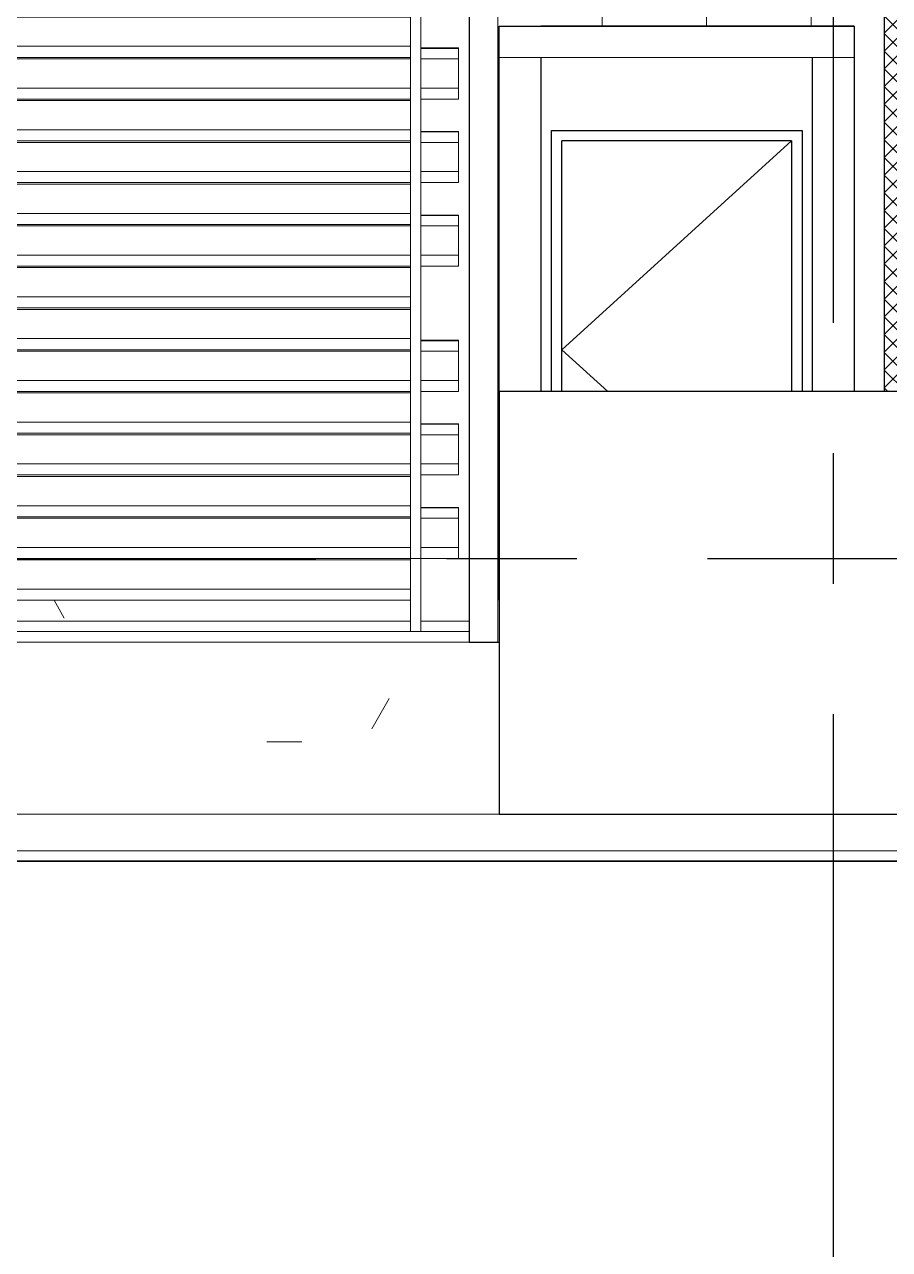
# Model space of a CAD drawing. Extents: x 692141 to 693595, y 1492301 to 1494225.
# Drawn here: x 692512.74 to 692516.88, y 1492529 to 1492534.87 of the extents above; entities that cross this region are included whole.
import ezdxf

# ---------------------------------------------------------------- set-up
doc = ezdxf.new("R2010")
doc.units = 0
doc.header["$MEASUREMENT"] = 0
for name, pattern in [('CENTER2', [1.125, 0.75, -0.125, 0.125, -0.125]), ('Centre', [7937.5, 1587.5, -1190.625, 3968.75, -1190.625]), ('Dash 0_6 mm', [3000, 1500, -1500]), ('Grid Line', [5556.25, 3175, -793.75, 793.75, -793.75])]:
    doc.linetypes.add(name, pattern=pattern)
for name, color, linetype, lineweight in [('A-CLNG', 13, 'Continuous', 5), ('A-DETL-GENF', 92, 'Continuous', 5), ('A-DOOR-FRAM', 31, 'Continuous', 5), ('A-FLOR', 192, 'Continuous', 5), ('A-FLOR-LEVL', 8, 'Grid Line', 5), ('A-GLAZ-CWMG', 51, 'Continuous', 5), ('A-WALL-PATT', 111, 'Continuous', 5), ('C-TOPO', 7, 'Continuous', 5), ('S-BEAM', 12, 'Continuous', 5)]:
    doc.layers.add(name, color=color, linetype=linetype, lineweight=lineweight)
for name, color, linetype in [('A-DOOR', 2, 'Continuous'), ('A-WALL', 2, 'Continuous'), ('Grid', 8, 'CENTER2')]:
    doc.layers.add(name, color=color, linetype=linetype)

# ---------------------------------------------------------------- blocks, each defined once
blk = doc.blocks.new('Door_Swing_Single Flush Panel - 1100 x 2000mm_EMER-705663-500_ELEVATION 2')
at = {"layer": 'A-DOOR', "color": 47, "linetype": 'Dash 0_6 mm'}
for p in [(-263049.6363114661, 3400.000000001379), (-263929.6363114645, 2199.999999999993)]:
    blk.add_line(p, (-264149.6363114661, 2400.000000001379), dxfattribs=at)
at = {"layer": 'A-DOOR', "color": 7}
for p, q in [((-264149.6363114661, 2200.000000000006), (-264149.6363114661, 3400.000000001387)), ((-263049.6363114661, 3400.000000001387), (-264149.6363114661, 3400.000000001387)), ((-263049.6363114661, 3400.000000001387), (-263049.6363114661, 2200.000000000006))]:
    blk.add_line(p, q, dxfattribs=at)
at = {"layer": 'A-DOOR-FRAM', "color": 7}
for p, q in [((-262999.6363114661, 3450.000000001388), (-264199.6363114661, 3450.000000001388)), ((-264199.6363114661, 2200.000000000005), (-264199.6363114661, 3450.000000001388)), ((-262999.6363114661, 3450.000000001388), (-262999.6363114661, 2200.000000000005)), ((-264149.6363114661, 3400.000000001379), (-264149.6363114661, 2200.000000000011)), ((-264149.6363114661, 3400.000000001379), (-263049.6363114661, 3400.000000001379)), ((-263049.6363114661, 2200.000000000011), (-263049.6363114661, 3400.000000001379))]:
    blk.add_line(p, q, dxfattribs=at)
blk = doc.blocks.new('HAVI-DC_R19_AR_101_GROUND FLOOR_rvt-1-500_ELEVATION 2')
at = {"layer": 'A-CLNG', "color": 7}
for p, q in [((-218474.298585091, 1100), (-212524.298585091, 1100)), ((-212474.298585091, 1100), (-212243.2985847862, 1100)), ((-212243.2985847862, 1050), (-229043.0663641295, 1050))]:
    blk.add_line(p, q, dxfattribs=at)
at = {"layer": 'A-FLOR', "color": 7}
for p, q in [((-212099.6485847862, 3950.00000000138), (-210399.6485847862, 3950.00000000138)), ((-212099.6485847862, 3950.00000000138), (-212099.6485847862, 3800.00000000138)), ((-210399.6485847862, 3800.00000000138), (-210399.6485847862, 3950.00000000138)), ((-210399.6485847862, 3800.00000000138), (-212099.6485847862, 3800.00000000138)), ((-261491.6517130586, 175), (-168399.6363109655, 175))]:
    blk.add_line(p, q, dxfattribs=at)
at = {"layer": 'A-WALL', "color": 7}
for p, q in [((-212099.6485847862, 2200), (-212099.6485847862, 3950.00000000138)), ((-212099.6485847862, 3950.00000000138), (-211899.6485847862, 3950.00000000138)), ((-210599.6485847862, 3950.00000000138), (-211899.6485847862, 3950.00000000138)), ((-210399.6485847862, 3950.00000000138), (-210599.6485847862, 3950.00000000138)), ((-210399.6485847862, 3950.00000000138), (-210399.6485847862, 2199.999999999997)), ((-211899.6485847862, 3800.000000001392), (-211899.6485847862, 2200)), ((-211899.6485847862, 3800.000000001392), (-211899.6485847862, 2200.000000000007)), ((-210599.6485847862, 2199.999999999997), (-210599.6485847862, 3800.000000001391)), ((-211849.6485847862, 2200.000000000005), (-211849.6485847862, 3450.000000001388)), ((-211849.6485847862, 3450.000000001388), (-210649.6485847862, 3450.000000001388)), ((-210649.6485847862, 3450.000000001388), (-210649.6485847862, 2200.000000000005)), ((-208799.6485847862, 2200), (-212099.6485847862, 2200)), ((-212099.6485847862, 2200), (-212099.6485847862, 175)), ((-212099.6485847862, 175), (-208799.6485847862, 175))]:
    blk.add_line(p, q, dxfattribs=at)
at = {"lineweight": 5}
blk.add_blockref('Door_Swing_Single Flush Panel - 1100 x 2000mm_EMER-705663-500_ELEVATION 2', (52349.98772667988, 0), dxfattribs=at)
blk = doc.blocks.new('FACADE ELE 02 - FACADE ELE 02-155327-500_ELEVATION 2')
at = {"layer": 'A-WALL-PATT'}
h = blk.add_hatch(dxfattribs=at)
h.set_pattern_fill('FP_13', color=49, style=0, pattern_type=2)
h.set_pattern_definition([(45, (-196786.488, 1791.247), (-42.42640687119285, 42.42640687119285), []), (135, (-196786.488, 1791.247), (-42.42640687119285, -42.42640687119285), [])])
h.paths.add_polyline_path([(-184821.9065495361, 999.9999999969659), (-173899.6363114675, 999.9999999969659), (-173899.6363114675, 2200.000000000002), (-172443.2863114675, 2200.000000000002), (-172443.2863114675, 4093.649999996995), (-167655.9863114675, 4093.649999996995), (-167655.9863114675, 1199.999999996972), (-167799.6363114675, 1199.999999996972), (-167799.6363114675, 999.9999999969659), (-166680.7863114675, 999.9999999969659), (-166680.7863114675, 13396.13945938262), (-168930.9863114675, 14001.32252781584), (-168930.9863114675, 6681.350000000001), (-170068.2863114675, 6681.350000000001), (-170068.2863114675, 14307.19520745727), (-172644.2826099358, 15000.00000000002), (-182199.6363114675, 15000.00000000002), (-182199.6363114675, 17569.87746558426), (-188730.9863114675, 19326.46018445873), (-188730.9863114675, 14931.35000000001), (-200418.2863114675, 14931.35000000001), (-200418.2863114675, 22469.71681751339), (-214633.3628003698, 26292.80970150897), (-267099.6363114672, 24460.6470581369), (-267099.6363114672, 999.9999999969832), (-264593.2863114661, 999.9999999969832), (-264593.2863114661, 4099.049999996976), (-262605.9863114661, 4099.049999996976), (-262605.9863114661, 4399.999999996972), (-226341.5282033639, 4399.999999996972), (-225449.6363114675, 5000.000000000025), (-224624.6363114675, 5000.000000000059), (-219124.6363114675, 8700.000000000033), (-218299.6363114675, 8700.000000000067), (-212799.6363114675, 12400.00000000007), (-211974.6363114675, 12400.00000000007), (-208211.8187439001, 14931.35000000001), (-218268.2863114676, 14931.35000000001), (-218268.2863114676, 22500.00000000003), (-204630.9863114675, 22500.00000000003), (-204630.9863114675, 16100.0000000001), (-204624.2363114675, 16100.0000000001), (-204624.2363114675, 16049.20000000008), (-204630.9863114675, 16049.20000000008), (-204630.9863114675, 15000.00000000002), (-204599.6363114675, 15000.00000000002), (-204599.6363114675, 14700), (-206277.5258235889, 14700), (-211777.525823589, 11000.00000000001), (-212602.5258235889, 11000.00000000006), (-218102.525823589, 7300.000000000004), (-218927.5258235889, 7299.999999999969), (-223238.3366344043, 4399.999999996972), (-212243.2985847862, 4399.999999996972), (-212243.2985847862, 4093.649999996995), (-210255.9985847862, 4093.649999996995), (-210255.9985847862, 2200.000000000002), (-208799.6485847862, 2200.000000000002), (-208799.6485847862, 999.9999999969659), (-200811.8497942759, 999.9999999969659)], flags=0)
h.paths.add_polyline_path([(-120589.2902560264, 999.9999999969659), (-161993.4863114675, 12135.50725039363), (-161993.4863114675, 999.9999999969832), (-152842.0200600566, 999.9999999969832)], flags=0)
h.paths.add_polyline_path([(-223799.6363114676, 4399.999999996972), (-223799.6363114676, 4405.000000000004), (-223797.3932085893, 4454.999999999992), (-223694.0440966434, 4454.999999999992), (-223499.6363114675, 4590.000000000014), (-223524.6363114676, 4590.000000000014), (-223524.6363114676, 4640.000000000002), (-223419.0440966434, 4640.000000000002), (-223331.4646696764, 4698.917069050486), (-223331.4646696764, 5295.847375867931), (-223855.3079532585, 4943.443712367244), (-223855.3079532585, 4399.999999996972)], flags=0)
h.paths.add_polyline_path([(-224018.9646696764, 4399.999999996972), (-224018.9646696764, 4833.347375867907), (-224542.8079532585, 4480.943712367219), (-224542.8079532585, 4399.999999996972), (-224519.0440966434, 4399.999999996972)], flags=0)
h.paths.add_polyline_path([(-225353.4422816167, 4399.999999996972), (-224720.8303413182, 4399.999999996972), (-224720.8303413182, 4429.999999999998), (-225353.4422816167, 4429.999999999998)], flags=0)
h.paths.add_polyline_path([(-224562.8079532585, 4399.999999996972), (-224562.8079532585, 4467.489166912669), (-224624.6363114675, 4429.999999999998), (-224700.8303413182, 4425.895544117542), (-224700.8303413182, 4399.999999996972), (-224624.6363114675, 4399.999999996972)], flags=0)
h.paths.add_polyline_path([(-223998.9646696764, 4399.999999996972), (-223875.3079532585, 4399.999999996972), (-223875.3079532585, 4929.989166912694), (-223998.9646696764, 4846.801921322457), (-223998.9646696764, 4425.895544117542)], flags=0)
h.paths.add_polyline_path([(-225434.1392172303, 4399.999999996972), (-225373.4422816167, 4399.999999996972), (-225373.4422816167, 4429.999999999998), (-225449.6363114675, 4425.895544117594), (-225488.129687863, 4399.999999996972), (-225449.6363114675, 4399.999999996972)], flags=0)
h.paths.add_polyline_path([(-225527.873251766, 4399.999999996972), (-225527.873251766, 4886.142558585057), (-226024.524371169, 4552.031805532123), (-226024.524371169, 4399.999999996972)], flags=0)
h.paths.add_polyline_path([(-226044.524371169, 4399.999999996972), (-226044.524371169, 4538.577260077573), (-226160.998251766, 4460.222104039613), (-226160.998251766, 4399.999999996972)], flags=0)
h.paths.add_polyline_path([(-226180.998251766, 4399.999999996972), (-226180.998251766, 4446.767558585063), (-226250.5175956131, 4399.999999996972)], flags=0)
h.paths.add_polyline_path([(-225507.873251766, 4410.82242198104), (-225449.6363114675, 4450.000000000028), (-225373.4422816167, 4450.000000000011), (-225373.4422816167, 4949.200000000001), (-225434.1392172303, 4949.200000000001), (-225507.873251766, 4899.597104039607), (-225507.873251766, 4429.999999999998)], flags=0)
h.paths.add_polyline_path([(-224624.6363114675, 4449.999999999958), (-224562.8079532585, 4491.593622795138), (-224562.8079532585, 4980.368304853791), (-224609.1392172303, 4949.200000000035), (-224700.8303413182, 4949.200000000001), (-224700.8303413182, 4450.000000000011)], flags=0)
h.paths.add_polyline_path([(-224796.7646613855, 4450.000000000011), (-224720.8303413182, 4450.000000000011), (-224720.8303413182, 4949.200000000001), (-225353.4422816167, 4949.200000000001), (-225353.4422816167, 4450.000000000011)], flags=0)
h.paths.add_polyline_path([(-224542.8079532585, 4505.048168249687), (-224018.9646696764, 4857.451831750358), (-224018.9646696764, 5346.226513808994), (-224542.8079532585, 4993.822850308342), (-224542.8079532585, 4814.009355982476)], flags=0)
h.paths.add_polyline_path([(-223311.4646696764, 4712.371614505037), (-223218.3684209677, 4775.000000000006), (-223249.6363114675, 4775.000000000006), (-223249.6363114675, 4825.000000000012), (-223187.8079532586, 4825.000000000012), (-223187.8079532586, 5392.489166912684), (-223311.4646696764, 5309.301921322482), (-223311.4646696764, 4814.009355982476)], flags=0)
h.paths.add_polyline_path([(-223167.8079532585, 4825.000000000012), (-223144.0440966434, 4825.000000000012), (-222943.3684209677, 4959.999999999998), (-222974.6363114675, 4959.999999999998), (-222974.6363114675, 5010.000000000005), (-222869.0440966434, 5010.000000000005), (-222668.3684209677, 5144.999999999991), (-222699.6363114675, 5144.999999999991), (-222699.6363114675, 5194.999999999997), (-222643.9646696764, 5194.999999999997), (-222643.9646696764, 5758.347375867922), (-223167.8079532585, 5405.943712367234), (-223167.8079532585, 4949.200000000035)], flags=0)
h.paths.add_polyline_path([(-223998.9646696764, 4870.906377204908), (-223875.3079532585, 4954.093622795111), (-223875.3079532585, 5442.868304853747), (-223998.9646696764, 5359.681059263545), (-223998.9646696764, 4949.200000000035)], flags=0)
h.paths.add_polyline_path([(-223855.3079532585, 4967.548168249661), (-223331.4646696764, 5319.951831750348), (-223331.4646696764, 5808.72651380902), (-223855.3079532585, 5456.322850308297)], flags=0)
h.paths.add_polyline_path([(-222623.9646696764, 5194.999999999997), (-222594.0440966434, 5194.999999999997), (-222500.3079532585, 5258.058860095263), (-222500.3079532585, 5854.989166912691), (-222623.9646696764, 5771.801921322472)], flags=0)
h.paths.add_polyline_path([(-222480.3079532585, 5271.513405549814), (-222393.3684209677, 5330.000000000018), (-222424.6363114675, 5330.000000000018), (-222424.6363114675, 5380.000000000007), (-222319.0440966434, 5380.000000000007), (-222118.3684209677, 5515.000000000011), (-222149.6363114675, 5515.000000000011), (-222149.6363114675, 5565), (-222044.0440966434, 5565), (-221956.4646696764, 5623.917069050502), (-221956.4646696764, 6220.847375867929), (-222480.3079532585, 5868.443712367224)], flags=0)
h.paths.add_polyline_path([(-223311.4646696764, 5333.406377204898), (-223187.8079532586, 5416.593622795101), (-223187.8079532586, 5905.368304853771), (-223311.4646696764, 5822.181059263569)], flags=0)
h.paths.add_polyline_path([(-223167.8079532585, 5430.048168249651), (-222643.9646696764, 5782.451831750338), (-222643.9646696764, 6271.22651380901), (-223167.8079532585, 5918.822850308322)], flags=0)
h.paths.add_polyline_path([(-221936.4646696764, 5637.371614505051), (-221843.3684209677, 5700.000000000004), (-221874.6363114676, 5700.000000000004), (-221874.6363114676, 5750.00000000001), (-221812.8079532585, 5750.00000000001), (-221812.8079532585, 6317.489166912682), (-221936.4646696764, 6234.30192132248)], flags=0)
h.paths.add_polyline_path([(-221792.8079532585, 5750.00000000001), (-221769.0440966434, 5750.00000000001), (-221574.6363114675, 5885.000000000014), (-221599.6363114676, 5885.000000000014), (-221599.6363114676, 5935.000000000002), (-221494.0440966434, 5935.000000000002), (-221293.3684209677, 6070.000000000006), (-221324.6363114675, 6070.000000000006), (-221324.6363114675, 6120.000000000012), (-221268.9646696764, 6120.000000000012), (-221272.2829588354, 6681.115072251851), (-221792.8079532585, 6330.943712367231)], flags=0)
h.paths.add_polyline_path([(-222623.9646696764, 5795.906377204888), (-222500.3079532585, 5879.093622795108), (-222500.3079532585, 6367.868304853762), (-222623.9646696764, 6284.68105926356)], flags=0)
h.paths.add_polyline_path([(-222480.3079532585, 5892.548168249641), (-221956.4646696764, 6244.951831750346), (-221956.4646696764, 6733.726513809), (-222480.3079532585, 6381.322850308329), (-222480.3079532585, 6372.184795489673)], flags=0)
h.paths.add_polyline_path([(-221248.9646696764, 6120.000000000012), (-221219.0440966434, 6120.000000000012), (-221125.3079532585, 6183.058860095261), (-221125.3079532585, 6779.989166912637), (-221248.9646696764, 6696.801921322401), (-221248.9646696764, 6372.184795489673)], flags=0)
h.paths.add_polyline_path([(-221105.3079532585, 6196.513405549811), (-221018.3684209677, 6254.999999999999), (-221049.6363114675, 6254.999999999999), (-221049.6363114675, 6305.000000000005), (-220944.0440966434, 6305.000000000005), (-220743.3684209677, 6439.999999999991), (-220774.6363114676, 6439.999999999991), (-220774.6363114676, 6489.999999999997), (-220669.0440966434, 6489.999999999997), (-220581.4646696765, 6548.917069050499), (-220581.4646696765, 7145.847375867892), (-221105.3079532585, 6793.443712367187), (-221105.3079532585, 6372.184795489673)], flags=0)
h.paths.add_polyline_path([(-221936.4646696764, 6258.406377204896), (-221812.8079532585, 6341.593622795115), (-221812.8079532585, 6830.36830485377), (-221936.4646696764, 6747.18105926355), (-221936.4646696764, 6372.184795489673)], flags=0)
h.paths.add_polyline_path([(-221792.8079532585, 6355.048168249666), (-221268.9646696764, 6707.451831750336), (-221268.9646696764, 7196.22651380899), (-221792.8079532585, 6843.822850308319), (-221792.8079532585, 6372.184795489673)], flags=0)
h.paths.add_polyline_path([(-220561.4646696764, 6562.371614505049), (-220468.3684209677, 6625.000000000018), (-220499.6363114675, 6625.000000000018), (-220499.6363114675, 6675.000000000007), (-220437.8079532585, 6675.000000000007), (-220437.8079532585, 7242.489166912679), (-220561.4646696764, 7159.301921322442)], flags=0)
h.paths.add_polyline_path([(-220417.8079532585, 6675.000000000007), (-220394.0440966434, 6675.000000000007), (-220199.6363114675, 6810.000000000011), (-220224.6363114676, 6810.000000000011), (-220224.6363114676, 6860.000000000017), (-220119.0440966434, 6860.000000000017), (-219924.6363114675, 6995.000000000004), (-219949.6363114675, 6995.000000000004), (-219949.6363114675, 7045.00000000001), (-219893.9646696764, 7045.00000000001), (-219893.9646696764, 7608.347375867917), (-220417.8079532585, 7255.943712367212)], flags=0)
h.paths.add_polyline_path([(-221248.9646696764, 6720.906377204887), (-221125.3079532585, 6804.093622795106), (-221125.3079532585, 7292.86830485376), (-221248.9646696764, 7209.681059263523)], flags=0)
h.paths.add_polyline_path([(-221105.3079532585, 6817.548168249656), (-220581.4646696765, 7169.951831750361), (-220581.4646696765, 7658.726513808997), (-221105.3079532585, 7306.32285030831)], flags=0)
h.paths.add_polyline_path([(-219873.9646696764, 7045.00000000001), (-219844.0440966433, 7045.00000000001), (-219750.3079532585, 7108.058860095241), (-219750.3079532585, 7704.989166912686), (-219873.9646696764, 7621.801921322467), (-219873.9646696764, 7549.999999999999)], flags=0)
h.paths.add_polyline_path([(-219730.3079532585, 7121.513405549792), (-219643.3684209677, 7180.000000000014), (-219674.6363114675, 7180.000000000014), (-219674.6363114675, 7230.000000000003), (-219569.0440966433, 7230.000000000003), (-219374.6363114675, 7365.000000000006), (-219399.6363114675, 7365.000000000006), (-219399.6363114675, 7415.000000000012), (-219294.0440966434, 7415.000000000012), (-219206.4646696765, 7473.917069050462), (-219206.4646696765, 8070.847375867907), (-219730.3079532585, 7718.443712367237), (-219730.3079532585, 7549.999999999999)], flags=0)
h.paths.add_polyline_path([(-220561.4646696764, 7183.406377204894), (-220437.8079532585, 7266.593622795131), (-220437.8079532585, 7755.368304853784), (-220561.4646696764, 7672.181059263547), (-220561.4646696764, 7600.000000000005)], flags=0)
h.paths.add_polyline_path([(-220417.8079532585, 7280.048168249681), (-219893.9646696764, 7632.451831750351), (-219893.9646696764, 8121.226513809022), (-220417.8079532585, 7768.822850308317), (-220417.8079532585, 7600.000000000005)], flags=0)
h.paths.add_polyline_path([(-219186.4646696765, 7487.371614505012), (-219093.3684209677, 7549.999999999999), (-219124.6363114675, 7549.999999999999), (-219124.6363114675, 7600.000000000005), (-219048.4422816167, 7600.000000000005), (-219048.4422816167, 8130.000000000005), (-219124.6363114675, 8125.895544117567), (-219186.4646696765, 8084.301921322457), (-219186.4646696765, 7549.999999999999)], flags=0)
h.paths.add_polyline_path([(-218375.8303413182, 7600.000000000005), (-218237.8079532585, 7600.000000000005), (-218237.8079532585, 8167.489166912711), (-218299.6363114675, 8130.000000000005), (-218375.8303413182, 8125.895544117567), (-218375.8303413182, 8098.742198100475)], flags=0)
h.paths.add_polyline_path([(-218217.8079532585, 7600.000000000005), (-218194.0440966433, 7600.000000000005), (-217993.3684209676, 7735.000000000026), (-218024.6363114675, 7735.000000000026), (-218024.6363114675, 7784.999999999997), (-217919.0440966433, 7784.999999999997), (-217718.3684209677, 7920.000000000019), (-217749.6363114675, 7920.000000000019), (-217749.6363114675, 7970.000000000007), (-217693.9646696764, 7970.000000000007), (-217693.9646696764, 8533.34737586788), (-218217.8079532585, 8180.943712367261), (-218217.8079532585, 7677.898727178983)], flags=0)
h.paths.add_polyline_path([(-218395.8303413182, 7600.000000000005), (-218395.8303413182, 8130.000000000005), (-219028.4422816167, 8130.000000000005), (-219028.4422816167, 7600.000000000005), (-218927.5258235889, 7600.000000000005)], flags=0)
h.paths.add_polyline_path([(-219873.9646696764, 7645.906377204901), (-219750.3079532585, 7729.093622795103), (-219750.3079532585, 8217.868304853775), (-219873.9646696764, 8134.681059263572)], flags=0)
h.paths.add_polyline_path([(-219730.3079532585, 7742.548168249654), (-219206.4646696765, 8094.951831750323), (-219206.4646696765, 8583.726513809012), (-219730.3079532585, 8231.322850308325), (-219730.3079532585, 8150.000000000001)], flags=0)
h.paths.add_polyline_path([(-217673.9646696764, 7970.000000000007), (-217644.0440966433, 7970.000000000007), (-217550.3079532585, 8033.058860095221), (-217550.3079532585, 8629.989166912666), (-217673.9646696764, 8546.80192132243), (-217673.9646696764, 8125.895544117567)], flags=0)
h.paths.add_polyline_path([(-217530.3079532585, 8046.513405549772), (-217443.3684209677, 8105.000000000011), (-217474.6363114675, 8105.000000000011), (-217474.6363114675, 8155.000000000017), (-217369.0440966433, 8155.000000000017), (-217174.6363114674, 8290.000000000004), (-217199.6363114675, 8290.000000000004), (-217199.6363114675, 8340.00000000001), (-217094.0440966433, 8340.00000000001), (-217006.4646696764, 8398.917069050476), (-217006.4646696764, 8995.847375867905), (-217530.3079532585, 8643.4437123672), (-217530.3079532585, 8125.895544117567)], flags=0)
h.paths.add_polyline_path([(-219186.4646696765, 8108.406377204874), (-219124.6363114675, 8150.000000000001), (-219048.4422816167, 8150.000000000001), (-219048.4422816167, 8649.200000000026), (-219109.1392172303, 8649.200000000044), (-219186.4646696765, 8597.181059263563), (-219186.4646696765, 8148.810311139553)], flags=0)
h.paths.add_polyline_path([(-218375.8303413182, 8150.000000000001), (-218299.6363114675, 8150.000000000018), (-218237.8079532585, 8191.593622795145), (-218237.8079532585, 8680.368304853748), (-218284.1392172302, 8649.200000000044), (-218375.8303413182, 8649.200000000026)], flags=0)
h.paths.add_polyline_path([(-219028.4422816167, 8150.000000000001), (-218395.8303413182, 8150.000000000001), (-218395.8303413182, 8649.200000000026), (-219028.4422816167, 8649.200000000026)], flags=0)
h.paths.add_polyline_path([(-218217.8079532585, 8205.048168249714), (-217693.9646696764, 8557.451831750348), (-217693.9646696764, 9046.22651380895), (-218217.8079532585, 8693.822850308297), (-218217.8079532585, 8649.200000000044)], flags=0)
h.paths.add_polyline_path([(-216986.4646696764, 8412.371614505028), (-216893.3684209677, 8475.000000000015), (-216924.6363114675, 8475.000000000015), (-216924.6363114675, 8525.000000000002), (-216862.8079532585, 8525.000000000002), (-216862.8079532585, 9092.489166912674), (-216986.4646696764, 9009.301921322454), (-216986.4646696764, 8649.200000000044)], flags=0)
h.paths.add_polyline_path([(-216842.8079532585, 8525.000000000002), (-216819.0440966434, 8525.000000000002), (-216618.3684209677, 8660.000000000007), (-216649.6363114675, 8660.000000000007), (-216649.6363114675, 8710.000000000013), (-216544.0440966433, 8710.000000000013), (-216343.3684209677, 8844.999999999998), (-216374.6363114676, 8844.999999999998), (-216374.6363114676, 8895.000000000005), (-216318.9646696764, 8895.000000000005), (-216318.9646696764, 9458.34737586793), (-216842.8079532585, 9105.943712367225), (-216842.8079532585, 8649.200000000044)], flags=0)
h.paths.add_polyline_path([(-217673.9646696764, 8570.906377204881), (-217550.3079532585, 8654.0936227951), (-217550.3079532585, 9142.86830485372), (-217673.9646696764, 9059.681059263501), (-217673.9646696764, 8649.200000000044)], flags=0)
h.paths.add_polyline_path([(-217530.3079532585, 8667.548168249652), (-217006.4646696764, 9019.951831750355), (-217006.4646696764, 9508.726513808975), (-217530.3079532585, 9156.32285030827)], flags=0)
h.paths.add_polyline_path([(-216269.0440966433, 8895.000000000005), (-216175.3079532585, 8958.05886009527), (-216175.3079532585, 9554.989166912734), (-216298.9646696764, 9471.80192132248), (-216298.9646696764, 8895.000000000005)], flags=0)
h.paths.add_polyline_path([(-216155.3079532585, 8971.513405549822), (-216068.3684209677, 9029.99999999999), (-216099.6363114676, 9029.99999999999), (-216099.6363114676, 9079.999999999998), (-215994.0440966433, 9079.999999999998), (-215799.6363114675, 9215.000000000018), (-215824.6363114675, 9215.000000000018), (-215824.6363114675, 9265.000000000025), (-215719.0440966434, 9265.000000000025), (-215631.4646696764, 9323.917069050474), (-215631.4646696764, 9920.84737586792), (-216155.3079532585, 9568.443712367283), (-216155.3079532585, 9488.535674504064)], flags=0)
h.paths.add_polyline_path([(-216986.4646696764, 9033.406377204907), (-216862.8079532585, 9116.593622795142), (-216862.8079532585, 9605.368304853762), (-216986.4646696764, 9522.181059263525), (-216986.4646696764, 9488.535674504064)], flags=0)
h.paths.add_polyline_path([(-216842.8079532585, 9130.048168249676), (-216318.9646696764, 9488.535674504064), (-216318.9646696764, 9971.226513809), (-216842.8079532585, 9618.822850308312), (-216842.8079532585, 9488.535674504064)], flags=0)
h.paths.add_polyline_path([(-215611.4646696765, 9337.371614505024), (-215518.3684209677, 9400.000000000011), (-215549.6363114675, 9400.000000000011), (-215549.6363114675, 9450.000000000018), (-215487.8079532585, 9450.000000000018), (-215487.8079532585, 10017.48916691271), (-215611.4646696765, 9934.30192132247), (-215611.4646696765, 9488.535674504064)], flags=0)
h.paths.add_polyline_path([(-215444.0440966434, 9450.000000000018), (-215243.3684209677, 9585.000000000004), (-215274.6363114675, 9585.000000000004), (-215274.6363114675, 9635.00000000001), (-215169.0440966434, 9635.00000000001), (-214968.3684209677, 9770.000000000015), (-214999.6363114675, 9770.000000000015), (-214999.6363114675, 9820.00000000002), (-214943.9646696764, 9820.00000000002), (-214943.9646696764, 10383.34737586791), (-215467.8079532585, 10030.94371236726), (-215467.8079532585, 9450.000000000018)], flags=0)
h.paths.add_polyline_path([(-216298.9646696764, 9495.906377204896), (-216175.3079532585, 9579.093622795133), (-216175.3079532585, 10067.86830485377), (-216298.9646696764, 9984.68105926355)], flags=0)
h.paths.add_polyline_path([(-216155.3079532585, 9592.548168249683), (-215631.4646696764, 9944.951831750372), (-215631.4646696764, 10433.72651380899), (-216155.3079532585, 10081.32285030832)], flags=0)
h.paths.add_polyline_path([(-214923.9646696764, 9820.00000000002), (-214894.0440966433, 9820.00000000002), (-214800.3079532585, 9883.058860095252), (-214800.3079532585, 10479.98916691266), (-214923.9646696764, 10396.80192132246)], flags=0)
h.paths.add_polyline_path([(-214780.3079532585, 9896.513405549784), (-214693.3684209677, 9955.000000000007), (-214724.6363114676, 9955.000000000007), (-214724.6363114676, 10005.00000000001), (-214619.0440966433, 10005.00000000001), (-214424.6363114675, 10140), (-214449.6363114676, 10140), (-214449.6363114676, 10190.00000000001), (-214344.0440966433, 10190.00000000001), (-214256.4646696764, 10248.91706905049), (-214256.4646696764, 10845.8473758679), (-214780.3079532585, 10493.44371236721)], flags=0)
h.paths.add_polyline_path([(-215611.4646696765, 9958.406377204921), (-215487.8079532585, 10041.59362279518), (-215487.8079532585, 10530.36830485381), (-215611.4646696765, 10447.18105926354), (-215611.4646696765, 10287.37064824509)], flags=0)
h.paths.add_polyline_path([(-215467.8079532585, 10055.04816824972), (-214943.9646696764, 10407.45183175036), (-214943.9646696764, 10896.22651380903), (-215467.8079532585, 10543.82285030836)], flags=0)
h.paths.add_polyline_path([(-214236.4646696764, 10262.37161450504), (-214143.3684209677, 10325.00000000003), (-214174.6363114675, 10325.00000000003), (-214174.6363114675, 10375), (-214112.8079532585, 10375), (-214112.8079532585, 10942.48916691265), (-214236.4646696764, 10859.30192132245)], flags=0)
h.paths.add_polyline_path([(-214069.0440966433, 10375), (-213868.3684209677, 10510.00000000002), (-213899.6363114675, 10510.00000000002), (-213899.6363114675, 10560.00000000003), (-213794.0440966433, 10560.00000000003), (-213599.6363114675, 10695.00000000001), (-213624.6363114675, 10695.00000000001), (-213624.6363114675, 10745.00000000002), (-213568.9646696764, 10745.00000000002), (-213568.9646696764, 11308.34737586791), (-214092.8079532585, 10955.9437123672), (-214092.8079532585, 10375)], flags=0)
h.paths.add_polyline_path([(-214923.9646696764, 10420.90637720491), (-214800.3079532585, 10504.09362279513), (-214800.3079532585, 10992.86830485378), (-214923.9646696764, 10909.68105926358)], flags=0)
h.paths.add_polyline_path([(-214780.3079532585, 10517.54816824966), (-214256.4646696764, 10869.95183175037), (-214256.4646696764, 11358.72651380906), (-214780.3079532585, 11006.32285030834)], flags=0)
h.paths.add_polyline_path([(-213548.9646696764, 10745.00000000002), (-213519.0440966433, 10745.00000000002), (-213425.3079532585, 10808.05886009525), (-213425.3079532585, 11404.98916691266), (-213548.9646696764, 11321.80192132246), (-213548.9646696764, 11299.99999999999)], flags=0)
h.paths.add_polyline_path([(-213405.3079532585, 10821.5134055498), (-213318.3684209677, 10880), (-213349.6363114675, 10880), (-213349.6363114675, 10930.00000000001), (-213244.0440966434, 10930.00000000001), (-213049.6363114675, 11065.00000000001), (-213074.6363114675, 11065.00000000001), (-213074.6363114675, 11115.00000000002), (-212969.0440966433, 11115.00000000002), (-212881.4646696765, 11173.91706905045), (-212881.4646696765, 11770.84737586788), (-213405.3079532585, 11418.44371236721), (-213405.3079532585, 11299.99999999999)], flags=0)
h.paths.add_polyline_path([(-214236.4646696764, 10883.40637720492), (-214112.8079532585, 10966.59362279512), (-214112.8079532585, 11455.36830485381), (-214236.4646696764, 11372.18105926361), (-214236.4646696764, 11299.99999999999)], flags=0)
h.paths.add_polyline_path([(-214092.8079532585, 10980.04816824967), (-213568.9646696764, 11332.45183175036), (-213568.9646696764, 11821.22651380905), (-214092.8079532585, 11468.82285030836), (-214092.8079532585, 11299.99999999999)], flags=0)
h.paths.add_polyline_path([(-212861.4646696764, 11187.371614505), (-212768.3684209676, 11250.00000000001), (-212799.6363114675, 11250.00000000001), (-212799.6363114675, 11299.99999999999), (-212723.4422816167, 11299.99999999999), (-212723.4422816167, 11830.00000000001), (-212799.6363114675, 11825.89554411754), (-212861.4646696764, 11784.30192132243), (-212861.4646696764, 11299.99999999999)], flags=0)
h.paths.add_polyline_path([(-212703.4422816167, 11299.99999999999), (-212070.8303413182, 11300.00000000007), (-212070.8303413182, 11830.00000000001), (-212703.4422816167, 11830.00000000001), (-212703.4422816167, 11330.80756878283)], flags=0)
h.paths.add_polyline_path([(-211912.8079532585, 11300.00000000007), (-211912.8079532585, 11867.48916691274), (-211974.6363114675, 11830.00000000001), (-212050.8303413182, 11825.89554411759), (-212050.8303413182, 11300.00000000007), (-211974.6363114675, 11300.00000000007)], flags=0)
h.paths.add_polyline_path([(-211869.0440966434, 11300.00000000007), (-211668.3684209677, 11435), (-211699.6363114675, 11435), (-211699.6363114675, 11485.00000000001), (-211594.0440966434, 11485.00000000001), (-211399.6363114675, 11620.00000000001), (-211424.6363114675, 11620.00000000001), (-211424.6363114675, 11670), (-211368.9646696764, 11670), (-211368.9646696764, 12233.34737586794), (-211892.8079532585, 11880.94371236729), (-211892.8079532585, 11300.00000000007)], flags=0)
h.paths.add_polyline_path([(-213548.9646696764, 11345.90637720491), (-213425.3079532585, 11429.09362279511), (-213425.3079532585, 11917.8683048538), (-213548.9646696764, 11834.6810592636)], flags=0)
h.paths.add_polyline_path([(-213405.3079532585, 11442.54816824966), (-212881.4646696765, 11794.95183175031), (-212881.4646696765, 12283.72651380902), (-213405.3079532585, 11931.32285030835), (-213405.3079532585, 11849.99999999999)], flags=0)
h.paths.add_polyline_path([(-211348.9646696764, 11670), (-211319.0440966434, 11670), (-211225.3079532585, 11733.05886009532), (-211225.3079532585, 12329.98916691273), (-211348.9646696764, 12246.80192132249), (-211348.9646696764, 11825.89554411759)], flags=0)
h.paths.add_polyline_path([(-211205.3079532585, 11746.51340554987), (-211118.3684209677, 11805.00000000002), (-211149.6363114675, 11805.00000000002), (-211149.6363114675, 11855.00000000003), (-211044.0440966434, 11855.00000000003), (-210849.6363114675, 11990.00000000001), (-210874.6363114675, 11990.00000000001), (-210874.6363114675, 12040.00000000002), (-210769.0440966434, 12040.00000000002), (-210681.4646696764, 12098.91706905054), (-210681.4646696764, 12695.84737586795), (-211205.3079532585, 12343.44371236728), (-211205.3079532585, 11825.89554411759)], flags=0)
h.paths.add_polyline_path([(-212861.4646696764, 11808.40637720486), (-212799.6363114675, 11849.99999999999), (-212723.4422816167, 11850.00000000001), (-212723.4422816167, 12349.20000000005), (-212784.1392172303, 12349.20000000005), (-212861.4646696764, 12297.18105926357), (-212861.4646696764, 11848.81031113963)], flags=0)
h.paths.add_polyline_path([(-212602.5258235889, 11850.00000000001), (-212070.8303413182, 11850.00000000001), (-212070.8303413182, 12349.20000000005), (-212703.4422816167, 12349.20000000005), (-212703.4422816167, 11850.00000000001), (-212694.0440966433, 11850.00000000001)], flags=0)
h.paths.add_polyline_path([(-212050.8303413182, 11850.00000000001), (-211974.6363114675, 11850.00000000004), (-211912.8079532585, 11891.59362279519), (-211912.8079532585, 12380.36830485384), (-211959.1392172303, 12349.20000000005), (-212050.8303413182, 12349.20000000005)], flags=0)
h.paths.add_polyline_path([(-211892.8079532585, 11905.04816824974), (-211368.9646696764, 12257.45183175039), (-211368.9646696764, 12746.22651380901), (-211892.8079532585, 12393.82285030839), (-211892.8079532585, 12349.20000000005)], flags=0)
h.paths.add_polyline_path([(-210661.4646696764, 12112.37161450509), (-210568.3684209677, 12175), (-210599.6363114675, 12175), (-210599.6363114675, 12225.00000000001), (-210537.8079532585, 12225.00000000001), (-210537.8079532585, 12792.4891669127), (-210661.4646696764, 12709.3019213225), (-210661.4646696764, 12349.20000000005)], flags=0)
h.paths.add_polyline_path([(-210517.8079532585, 12225.00000000001), (-210494.0440966434, 12225.00000000001), (-210293.3684209677, 12360.00000000001), (-210324.6363114675, 12360.00000000001), (-210324.6363114675, 12410), (-210219.0440966434, 12410), (-210018.3684209677, 12545.00000000001), (-210049.6363114675, 12545.00000000001), (-210049.6363114675, 12595.00000000001), (-209993.9646696764, 12595.00000000001), (-209993.9646696764, 13158.34737586795), (-210517.8079532585, 12805.94371236725), (-210517.8079532585, 12349.20000000005)], flags=0)
h.paths.add_polyline_path([(-211348.9646696764, 12270.90637720494), (-211225.3079532585, 12354.0936227952), (-211225.3079532585, 12842.86830485382), (-211348.9646696764, 12759.68105926356), (-211348.9646696764, 12349.20000000005)], flags=0)
h.paths.add_polyline_path([(-211205.3079532585, 12367.54816824974), (-210681.4646696764, 12719.95183175042), (-210681.4646696764, 13208.72651380905), (-211205.3079532585, 12856.32285030836), (-211205.3079532585, 12604.88655351847)], flags=0)
h.paths.add_polyline_path([(-209973.9646696764, 12595.00000000001), (-209944.0440966434, 12595.00000000001), (-209850.3079532585, 12658.05886009526), (-209850.3079532585, 13254.98916691271), (-209973.9646696764, 13171.80192132251), (-209973.9646696764, 12604.88655351847)], flags=0)
h.paths.add_polyline_path([(-209830.3079532585, 12671.51340554981), (-209743.3684209677, 12730.00000000002), (-209774.6363114675, 12730.00000000002), (-209774.6363114675, 12780.00000000001), (-209669.0440966434, 12780.00000000001), (-209474.6363114675, 12915.00000000003), (-209499.6363114675, 12915.00000000003), (-209499.6363114675, 12965), (-209394.0440966434, 12965), (-209306.4646696764, 13023.91706905052), (-209306.4646696764, 13620.84737586794), (-209830.3079532585, 13268.44371236726)], flags=0)
h.paths.add_polyline_path([(-210661.4646696764, 12733.40637720497), (-210537.8079532585, 12816.59362279517), (-210537.8079532585, 13305.3683048538), (-210661.4646696764, 13222.1810592636)], flags=0)
h.paths.add_polyline_path([(-210517.8079532585, 12830.04816824972), (-209993.9646696764, 13182.45183175041), (-209993.9646696764, 13671.22651380908), (-210517.8079532585, 13318.82285030836)], flags=0)
h.paths.add_polyline_path([(-209286.4646696764, 13037.37161450507), (-209193.3684209677, 13100.00000000002), (-209224.6363114675, 13100.00000000002), (-209224.6363114675, 13150.00000000001), (-209162.8079532585, 13150.00000000001), (-209162.8079532585, 13717.48916691271), (-209286.4646696764, 13634.30192132249)], flags=0)
h.paths.add_polyline_path([(-209142.8079532585, 13150.00000000001), (-209119.0440966434, 13150.00000000001), (-208918.3684209677, 13285.00000000001), (-208949.6363114676, 13285.00000000001), (-208949.6363114676, 13335.00000000002), (-208844.0440966434, 13335.00000000002), (-208643.3684209677, 13470), (-208674.6363114675, 13470), (-208674.6363114675, 13520.00000000001), (-208618.9646696764, 13520.00000000001), (-208618.9646696764, 14083.3473758679), (-209142.8079532585, 13730.94371236727)], flags=0)
h.paths.add_polyline_path([(-209973.9646696764, 13195.90637720496), (-209850.3079532585, 13279.09362279516), (-209850.3079532585, 13767.86830485383), (-209973.9646696764, 13684.68105926363)], flags=0)
h.paths.add_polyline_path([(-209830.3079532585, 13292.54816824971), (-209306.4646696764, 13644.9518317504), (-209306.4646696764, 14133.72651380907), (-209830.3079532585, 13781.32285030838)], flags=0)
h.paths.add_polyline_path([(-208569.0440966434, 13520.00000000001), (-208475.3079532585, 13583.05886009529), (-208475.3079532585, 14179.98916691267), (-208598.9646696764, 14096.80192132245), (-208598.9646696764, 13520.00000000001)], flags=0)
h.paths.add_polyline_path([(-208455.3079532585, 13596.51340554984), (-208368.3684209677, 13655.00000000001), (-208399.6363114675, 13655.00000000001), (-208399.6363114675, 13705), (-208294.0440966434, 13705), (-208093.3684209677, 13840.00000000002), (-208124.6363114675, 13840.00000000002), (-208124.6363114675, 13890.00000000001), (-208019.0440966435, 13890.00000000001), (-207931.4646696764, 13948.91706905053), (-207931.4646696764, 14545.84737586789), (-208455.3079532585, 14193.44371236722), (-208455.3079532585, 14163.06199302567)], flags=0)
h.paths.add_polyline_path([(-209286.4646696764, 13658.40637720495), (-209162.8079532585, 13741.59362279518), (-209162.8079532585, 14230.36830485387), (-209286.4646696764, 14147.18105926362)], flags=0)
h.paths.add_polyline_path([(-209142.8079532585, 13755.04816824973), (-208618.9646696764, 14107.4518317504), (-208618.9646696764, 14596.22651380904), (-209142.8079532585, 14243.82285030842), (-209142.8079532585, 14163.06199302567)], flags=0)
h.paths.add_polyline_path([(-207911.4646696764, 13962.37161450508), (-207818.3684209677, 14025.00000000002), (-207849.6363114675, 14025.00000000002), (-207849.6363114675, 14075.00000000001), (-207787.8079532585, 14075.00000000001), (-207787.8079532585, 14642.48916691268), (-207911.4646696764, 14559.30192132244), (-207911.4646696764, 14163.06199302567)], flags=0)
h.paths.add_polyline_path([(-207744.0440966434, 14075.00000000001), (-207543.3684209678, 14210.00000000001), (-207574.6363114676, 14210.00000000001), (-207574.6363114676, 14260.00000000001), (-207469.0440966434, 14260.00000000001), (-207274.6363114675, 14395.00000000002), (-207299.6363114676, 14395.00000000002), (-207299.6363114676, 14445.00000000003), (-207243.9646696764, 14445.00000000003), (-207243.9646696764, 14931.35000000001), (-207358.420228399, 14931.35000000001), (-207767.8079532585, 14655.94371236723), (-207767.8079532585, 14075.00000000001)], flags=0)
h.paths.add_polyline_path([(-208598.9646696764, 14120.90637720495), (-208475.3079532585, 14204.09362279519), (-208475.3079532585, 14692.86830485383), (-208598.9646696764, 14609.68105926359), (-208598.9646696764, 14163.06199302567)], flags=0)
h.paths.add_polyline_path([(-208455.3079532585, 14217.54816824974), (-207931.4646696764, 14569.95183175039), (-207931.4646696764, 14931.35000000001), (-208120.8081361493, 14931.35000000001), (-208455.3079532585, 14706.32285030838)], flags=0)
h.paths.add_polyline_path([(-207194.0440966434, 14445.00000000003), (-207100.3079532585, 14508.05886009531), (-207100.3079532585, 14931.35000000001), (-207223.9646696764, 14931.35000000001), (-207223.9646696764, 14445.00000000003)], flags=0)
h.paths.add_polyline_path([(-207080.3079532585, 14521.51340554986), (-206993.3684209677, 14580.00000000001), (-207024.6363114675, 14580.00000000001), (-207024.6363114675, 14630.00000000002), (-206919.0440966433, 14630.00000000002), (-206718.3684209677, 14765.00000000001), (-206749.6363114674, 14765.00000000001), (-206749.6363114674, 14815.00000000001), (-206644.0440966434, 14815.00000000001), (-206556.4646696765, 14873.91706905051), (-206556.4646696765, 14931.35000000001), (-207080.3079532585, 14931.35000000001)], flags=0)
h.paths.add_polyline_path([(-207911.4646696764, 14583.40637720494), (-207787.8079532585, 14666.59362279516), (-207787.8079532585, 14931.35000000001), (-207911.4646696764, 14931.35000000001)], flags=0)
h.paths.add_polyline_path([(-207767.8079532585, 14680.04816824971), (-207394.2511763324, 14931.35000000001), (-207767.8079532585, 14931.35000000001)], flags=0)
h.paths.add_polyline_path([(-206536.4646696764, 14887.37161450506), (-206474.6363114674, 14931.35000000001), (-206536.4646696764, 14931.35000000001)], flags=0)
h.paths.add_polyline_path([(-224796.7646613855, 15000), (-254199.6363114674, 15000), (-254199.6363114675, 22500.00000000003), (-218799.6363114674, 22500.00000000003), (-218800.5359446081, 15000), (-220799.2788502006, 15000)], flags=0)
at = {"layer": 'A-WALL', "color": 7}
blk.add_line((-210255.9985847862, 4093.649999996981), (-210255.9985847862, 2200.000000000005), dxfattribs=at)
blk = doc.blocks.new('Rectangular Mullion - 245m Louver-294718-500_ELEVATION 2')
at = {"layer": 'A-GLAZ-CWMG', "color": 7}
for p, q in [((-212524.298585091, 1442.999999996979), (-212524.298585091, 1392.999999996979)), ((-212524.298585091, 1392.999999996979), (-218474.298585091, 1392.999999996979)), ((-212524.298585091, 1392.999999996979), (-212524.298585091, 1252.999999996979)), ((-218474.298585091, 1252.999999996979), (-212524.298585091, 1252.999999996979)), ((-212524.298585091, 1252.999999996979), (-212524.298585091, 1199.999999996979)), ((-212524.298585091, 1199.999999996979), (-218474.298585091, 1199.999999996979))]:
    blk.add_line(p, q, dxfattribs=at)
blk = doc.blocks.new('Rectangular Mullion - 245m Louver-V32-500_ELEVATION 2')
at = {"layer": 'A-GLAZ-CWMG', "color": 7}
for p, q in [((-218474.298585091, 3392.99999999698), (-218474.298585091, 3442.999999996979)), ((-212524.298585091, 3442.999999996979), (-212524.298585091, 3392.99999999698)), ((-218474.298585091, 3252.999999996979), (-218474.298585091, 3392.99999999698)), ((-212524.298585091, 3392.99999999698), (-218474.298585091, 3392.99999999698)), ((-212524.298585091, 3392.99999999698), (-212524.298585091, 3255.833916475279)), ((-218474.298585091, 3199.999999996979), (-218474.298585091, 3252.999999996979)), ((-218474.298585091, 3252.999999996979), (-212524.298585091, 3252.999999996979)), ((-212524.298585091, 3252.999999996979), (-212524.298585091, 3199.999999996979)), ((-212524.298585091, 3199.999999996979), (-218474.298585091, 3199.999999996979))]:
    blk.add_line(p, q, dxfattribs=at)
blk = doc.blocks.new('Rectangular Mullion - 50 x 200-294722-500_ELEVATION 2')
at = {"layer": 'A-GLAZ-CWMG', "color": 7}
for p, q in [((-212524.298585091, 1199.999999996984), (-212524.298585091, 1049.999999996979)), ((-212474.298585091, 1199.999999996984), (-212474.298585091, 1049.999999996979)), ((-212474.298585091, 1049.999999996979), (-212524.298585091, 1049.999999996979))]:
    blk.add_line(p, q, dxfattribs=at)
blk = doc.blocks.new('Rectangular Mullion - 50 x 200-294724-500_ELEVATION 2')
at = {"layer": 'A-GLAZ-CWMG', "color": 7}
for p, q in [((-212524.298585091, 1399.999999996979), (-212524.298585091, 1199.999999996979)), ((-212474.298585091, 1399.999999996979), (-212474.298585091, 1199.999999996979))]:
    blk.add_line(p, q, dxfattribs=at)
blk = doc.blocks.new('Rectangular Mullion - 50 x 200-295154-500_ELEVATION 2')
at = {"layer": 'A-GLAZ-CWMG', "color": 7}
for p, q in [((-212499.298585091, 1049.999999996979), (-212243.2985847862, 1049.999999996979)), ((-212499.298585091, 999.9999999969791), (-212243.2985847862, 999.9999999969791)), ((-212243.2985847862, 1049.999999996979), (-212243.2985847862, 999.9999999969791))]:
    blk.add_line(p, q, dxfattribs=at)
blk = doc.blocks.new('Rectangular Mullion - 50 x 200-294727-500_ELEVATION 2')
at = {"layer": 'A-GLAZ-CWMG', "color": 7}
for p, q in [((-218499.298585091, 1049.999999996979), (-212499.298585091, 1049.999999996979)), ((-218499.298585091, 999.9999999969791), (-212499.298585091, 999.9999999969791))]:
    blk.add_line(p, q, dxfattribs=at)
blk = doc.blocks.new('Rectangular Mullion - 245m Louver-295155-500_ELEVATION 2')
at = {"layer": 'A-GLAZ-CWMG', "color": 7}
for p, q in [((-212293.2985847862, 1644.999999996979), (-212474.298585091, 1644.999999996979)), ((-212474.298585091, 1592.999999996979), (-212474.298585091, 1642.999999996979)), ((-212293.2985847862, 1642.999999996979), (-212474.298585091, 1642.999999996979)), ((-212293.2985847862, 1642.999999996979), (-212474.298585091, 1642.999999996979)), ((-212293.2985847862, 1644.999999996979), (-212293.2985847862, 1642.999999996979)), ((-212293.2985847862, 1642.999999996979), (-212293.2985847862, 1592.999999996979)), ((-212474.298585091, 1452.999999996979), (-212474.298585091, 1592.999999996979)), ((-212293.2985847862, 1592.999999996979), (-212474.298585091, 1592.999999996979)), ((-212293.2985847862, 1592.999999996979), (-212293.2985847862, 1452.999999996979)), ((-212474.298585091, 1399.999999996979), (-212474.298585091, 1452.999999996979)), ((-212474.298585091, 1452.999999996979), (-212293.2985847862, 1452.999999996979)), ((-212293.2985847862, 1452.999999996979), (-212293.2985847862, 1399.999999996979)), ((-212293.2985847862, 1399.999999996979), (-212474.298585091, 1399.999999996979))]:
    blk.add_line(p, q, dxfattribs=at)
blk = doc.blocks.new('Rectangular Mullion - 245m Louver-V47-500_ELEVATION 2')
at = {"layer": 'A-GLAZ-CWMG', "color": 7}
for p, q in [((-212293.2985847862, 3444.999999996979), (-212474.298585091, 3444.999999996979)), ((-212474.298585091, 3392.99999999698), (-212474.298585091, 3442.999999996979)), ((-212293.2985847862, 3442.999999996979), (-212474.298585091, 3442.999999996979)), ((-212293.2985847862, 3442.999999996979), (-212474.298585091, 3442.999999996979)), ((-212293.2985847862, 3444.999999996979), (-212293.2985847862, 3442.999999996979)), ((-212293.2985847862, 3442.999999996979), (-212293.2985847862, 3392.99999999698)), ((-212474.298585091, 3255.833916475279), (-212474.298585091, 3392.99999999698)), ((-212293.2985847862, 3392.99999999698), (-212474.298585091, 3392.99999999698)), ((-212293.2985847862, 3392.99999999698), (-212293.2985847862, 3252.999999996979)), ((-212474.298585091, 3199.999999996979), (-212474.298585091, 3252.999999996979)), ((-212474.298585091, 3252.999999996979), (-212293.2985847862, 3252.999999996979)), ((-212293.2985847862, 3252.999999996979), (-212293.2985847862, 3199.999999996979)), ((-212293.2985847862, 3199.999999996979), (-212474.298585091, 3199.999999996979))]:
    blk.add_line(p, q, dxfattribs=at)
blk = doc.blocks.new('HAVI-DC_R19_SF_101_FACADE_rvt-1-500_ELEVATION 2')
at = {"layer": 'A-WALL-PATT'}
h = blk.add_hatch(dxfattribs=at)
h.set_pattern_fill('FP_4', color=8, style=0, pattern_type=2)
h.set_pattern_definition([(90, (-158999.636, 1400), (-500, 3.061616997868383e-14), [])])
h.paths.add_polyline_path([(-161993.4863114675, 999.9999999969832), (-161993.4863114675, 15468.69924672059), (-158999.6361100681, 15787.64045393312), (-158999.6361100681, 28235.58224722796), (-214633.3628003698, 26292.80970150897), (-200418.2863114675, 22469.71681751339), (-200418.2863114675, 22500.00000000003), (-188730.9863114675, 22500.00000000001), (-188730.9863114675, 20100.00000000002), (-200418.2863114675, 20100.00000000002), (-200418.2863114675, 20074.05000000005), (-188730.9863114675, 20074.05000000005), (-188730.9863114675, 19326.46018445873), (-182199.6363114675, 17569.87746558426), (-182199.6363114675, 22500.00000000003), (-170799.6363114628, 22500.00000000001), (-170799.6363114628, 15000.00000000002), (-172644.2826099358, 15000.00000000002), (-170870.6718243186, 14522.9938594587), (-170068.2863114675, 14608.47368874306), (-170068.2863114675, 21524.05000000003), (-168930.9863114675, 21524.05000000003), (-168930.9863114675, 14729.63266817136), (-166680.7863114675, 14969.35124331393), (-166680.7863114675, 999.9999999969832), (-166537.1363114675, 999.9999999969832), (-166537.1363114675, 21850), (-162137.1363114674, 21850), (-162137.1363114674, 999.9999999969832)], flags=0)
h.paths.add_polyline_path([(-212243.2985847862, 999.9999999969832), (-212099.6485847862, 1000.719263038092), (-212099.6485847862, 3949.999999996971), (-210399.6485847862, 3949.999999996971), (-210399.6485847862, 2200.000000000002), (-210255.9985847862, 2200.000000000002), (-210255.9985847862, 4093.649999996995), (-212243.2985847862, 4093.649999996995), (-212243.2985847862, 1697.658476968084)], flags=0)
h.paths.add_polyline_path([(-264593.2863114661, 999.9999999969832), (-264449.6363114661, 999.9999999969832), (-264449.6363114661, 3949.999999996971), (-262749.6363114661, 3949.999999996971), (-262749.6363114661, 2200.000000000002), (-262605.9863114661, 2200.000000000002), (-262605.9863114661, 4099.049999996976), (-264593.2863114661, 4099.049999996976), (-264593.2863114661, 1188.27346938473)], flags=0)
h.paths.add_polyline_path([(-167655.9863114675, 1199.999999996972), (-167655.9863114675, 4093.649999996995), (-172443.2863114675, 4093.649999996995), (-172443.2863114675, 2200.000000000002), (-172299.6363114675, 2200.000000000002), (-172299.6363114675, 3949.999999996971), (-167799.6363114675, 3949.999999996971), (-167799.6363114675, 1199.999999996972)], flags=0)
h.paths.add_polyline_path([(-208806.8214166457, 20074.05000000005), (-204630.9863114675, 20074.05000000005), (-204630.9863114675, 20100.00000000002), (-218268.2863114676, 20100.00000000002), (-218268.2863114676, 20074.05000000005), (-210805.5643222382, 20074.05000000005)], flags=0)
h.paths.add_polyline_path([(-165833.8489464076, 22000.00000000002), (-166680.7863114675, 22000.00000000002), (-166680.7863114674, 24400.00000000003), (-161993.4863114675, 24400.00000000003), (-161993.4863114675, 22000.00000000002), (-164834.4774936114, 22000.00000000002)], flags=0)
at = {"layer": 'A-WALL', "color": 7}
for p, q in [((-212243.2985847862, 4399.999999996979), (-212243.2985847862, 999.9999999969795)), ((-212099.6485847862, 1199.999999996979), (-212099.6485847862, 3949.99999999698)), ((-212099.6485847862, 3949.99999999698), (-210399.6485847862, 3949.99999999698)), ((-210399.6485847862, 3949.99999999698), (-210399.6485847862, 2200.000000000005)), ((-212243.2985847862, 999.9999999969795), (-212099.6485847862, 999.9999999969795))]:
    blk.add_line(p, q, dxfattribs=at)
at = {"lineweight": 5}
for name, p in [('FACADE ELE 02 - FACADE ELE 02-155327-500_ELEVATION 2', (0, 0)), ('Rectangular Mullion - 245m Louver-294718-500_ELEVATION 2', (0, 2600)), ('Rectangular Mullion - 50 x 200-294724-500_ELEVATION 2', (0, 2600)), ('Rectangular Mullion - 245m Louver-294718-500_ELEVATION 2', (0, 2400)), ('Rectangular Mullion - 245m Louver-295155-500_ELEVATION 2', (0, 2200)), ('Rectangular Mullion - 50 x 200-294724-500_ELEVATION 2', (0, 2400)), ('Rectangular Mullion - 245m Louver-294718-500_ELEVATION 2', (0, 2200)), ('Rectangular Mullion - 50 x 200-294724-500_ELEVATION 2', (0, 2200)), ('Rectangular Mullion - 245m Louver-V32-500_ELEVATION 2', (0, 0)), ('Rectangular Mullion - 245m Louver-V47-500_ELEVATION 2', (0, 0)), ('Rectangular Mullion - 50 x 200-294724-500_ELEVATION 2', (0, 2000)), ('Rectangular Mullion - 245m Louver-294718-500_ELEVATION 2', (0, 1800)), ('Rectangular Mullion - 50 x 200-294724-500_ELEVATION 2', (0, 1800)), ('Rectangular Mullion - 245m Louver-294718-500_ELEVATION 2', (0, 1600)), ('Rectangular Mullion - 50 x 200-294724-500_ELEVATION 2', (0, 1600)), ('Rectangular Mullion - 245m Louver-295155-500_ELEVATION 2', (0, 1400)), ('Rectangular Mullion - 245m Louver-294718-500_ELEVATION 2', (0, 1400)), ('Rectangular Mullion - 50 x 200-294724-500_ELEVATION 2', (0, 1400)), ('Rectangular Mullion - 245m Louver-294718-500_ELEVATION 2', (0, 1200)), ('Rectangular Mullion - 50 x 200-294724-500_ELEVATION 2', (0, 1200)), ('Rectangular Mullion - 245m Louver-294718-500_ELEVATION 2', (0, 1000)), ('Rectangular Mullion - 245m Louver-295155-500_ELEVATION 2', (0, 800.0000000000002)), ('Rectangular Mullion - 50 x 200-294724-500_ELEVATION 2', (0, 999.9999999999999)), ('Rectangular Mullion - 245m Louver-294718-500_ELEVATION 2', (0, 800)), ('Rectangular Mullion - 50 x 200-294724-500_ELEVATION 2', (0, 799.9999999999999)), ('Rectangular Mullion - 245m Louver-294718-500_ELEVATION 2', (0, 600)), ('Rectangular Mullion - 50 x 200-294724-500_ELEVATION 2', (0, 599.9999999999999)), ('Rectangular Mullion - 245m Louver-295155-500_ELEVATION 2', (0, 400.0000000000001)), ('Rectangular Mullion - 245m Louver-294718-500_ELEVATION 2', (0, 399.9999999999999)), ('Rectangular Mullion - 50 x 200-294724-500_ELEVATION 2', (0, 399.9999999999999)), ('Rectangular Mullion - 245m Louver-294718-500_ELEVATION 2', (0, 199.9999999999999)), ('Rectangular Mullion - 245m Louver-295155-500_ELEVATION 2', (0, 0)), ('Rectangular Mullion - 50 x 200-294724-500_ELEVATION 2', (0, 199.9999999999999)), ('Rectangular Mullion - 245m Louver-294718-500_ELEVATION 2', (0, 0)), ('Rectangular Mullion - 50 x 200-294724-500_ELEVATION 2', (0, 0)), ('Rectangular Mullion - 50 x 200-294722-500_ELEVATION 2', (0, 0)), ('Rectangular Mullion - 50 x 200-294727-500_ELEVATION 2', (0, 0)), ('Rectangular Mullion - 50 x 200-295154-500_ELEVATION 2', (0, 0))]:
    blk.add_blockref(name, p, dxfattribs=at)
blk = doc.blocks.new('HAVI-DC_R19_AR_120_STRUCTURE_rvt-1-500_ELEVATION 2')
at = {"layer": 'S-BEAM'}
h = blk.add_hatch(dxfattribs=at)
h.set_pattern_fill('FP_30', color=256, style=0, pattern_type=2)
h.set_pattern_definition([(0, (-198970.697, 0), (4064, 1016), [167.64, -2880.36, 167.64, -2880.36, -16256]), (0, (-198970.697, 0), (4064, 1016), [-6096, 167.64, -5928.36, 167.64, -2880.36, -7112]), (0, (-198970.697, 0), (4064, 1016), [-15240, 167.64, -1864.36, 167.64, -4912.36]), (120, (-197446.697, 508), (-2911.881810244989, 3011.527240979959), [167.64, -2880.36, 167.64, -2880.36, -16256]), (120, (-197446.697, 508), (-2911.881810244989, 3011.527240979959), [-6095.999999999999, 167.64, -5928.359999999999, 167.64, -2880.36, -7111.999999999999]), (120, (-197446.697, 508), (-2911.881810244989, 3011.527240979959), [-15240, 167.64, -1864.36, 167.64, -4912.359999999999]), (240, (-196938.697, 2540), (-1152.118189755009, -4027.527240979959), [167.64, -2880.36, 167.64, -2880.36, -16256]), (240, (-196938.697, 2540), (-1152.118189755009, -4027.527240979959), [-6096, 167.64, -5928.36, 167.64, -2880.36, -7112]), (240, (-196938.697, 2540), (-1152.118189755009, -4027.527240979959), [-15240, 167.64, -1864.36, 167.64, -4912.36])])
h.paths.add_polyline_path([(-206499.6363114628, 175.0000000000122), (-206499.6363114628, 999.9999999969659), (-208799.6485847862, 999.9999999969659), (-208799.6485847862, 175.0000000000122)], flags=0)
h.paths.add_polyline_path([(-212804.3072278307, 175.0000000000122), (-212099.6485847862, 175.0000000000122), (-212099.6485847862, 999.9999999969832), (-218499.6363114628, 999.9999999969832), (-218499.298585091, 175.0000000000122), (-216801.7930390156, 175.0000000000122)], flags=0)
h.paths.add_polyline_path([(-218474.298585091, 1099.999999999992), (-212524.298585091, 1099.999999999992), (-212524.298585091, 1199.999999996972), (-218474.298585091, 1199.999999996972)], flags=0)
h.paths.add_polyline_path([(-212243.2985847862, 1099.999999999992), (-212243.2985847862, 1400.00000000138), (-212474.2985850909, 1400.00000000138), (-212474.2985850909, 1099.999999999992)], flags=0)
h.paths.add_polyline_path([(-218499.6363114628, 1199.999999996972), (-218474.298585091, 1199.999999996972), (-218474.298585091, 1400.00000000138), (-218499.6363114628, 1400.00000000138), (-218499.6363114628, 1252.999999996978)], flags=0)
at = {"layer": 'S-BEAM', "color": 7}
blk.add_line((-212524.298585091, 1400.000000001379), (-212243.2985847862, 1400.000000001379), dxfattribs=at)
blk = doc.blocks.new('Column Center Mark - Column Center Mark-439589-500_ELEVATION 2')
at = {"layer": 'A-DETL-GENF', "lineweight": 9}
for p, q in [((-268849.6363114673, 75.00000000000108), (-268849.6363114673, -74.99999999999892)), ((-268924.6363114673, 1.082867129298393e-12), (-268774.6363114673, 1.082867129298393e-12))]:
    blk.add_line(p, q, dxfattribs=at)

msp = doc.modelspace()

# ---------------------------------------------------------------- linework, layer by layer
at = {"layer": 'A-FLOR-LEVL', "linetype": 'Centre'}
msp.add_line((692448.50487271, 1492530.912094768), (692709.1688321372, 1492530.912094768), dxfattribs=at)
at = {"layer": 'C-TOPO'}
msp.add_line((692299.3954044357, 1492530.862094768), (692702.184587582, 1492530.862094768), dxfattribs=at)
at = {"layer": 'C-TOPO', "color": 10, "lineweight": 35}
msp.add_line((692702.184587582, 1492530.862094768), (692446.3454956661, 1492530.862094768), dxfattribs=at)
at = {"layer": 'Grid', "ltscale": 5}
for p, q in [((692516.6074253727, 1492522.19117477), (692516.6074253727, 1492585.012094768)), ((692448.50487271, 1492532.312094768), (692755.926652422, 1492532.312094768))]:
    msp.add_line(p, q, dxfattribs=at)

# ---------------------------------------------------------------- block references
at = {"lineweight": 5, "xscale": 0.001, "yscale": 0.001, "zscale": 0.001}
for name in ['HAVI-DC_R19_SF_101_FACADE_rvt-1-500_ELEVATION 2', 'HAVI-DC_R19_AR_120_STRUCTURE_rvt-1-500_ELEVATION 2', 'HAVI-DC_R19_AR_101_GROUND FLOOR_rvt-1-500_ELEVATION 2']:
    msp.add_blockref(name, (692727.1070616841, 1492530.912094768), dxfattribs=at)
at = {"layer": 'A-DETL-GENF', "xscale": 0.001, "yscale": 0.001, "zscale": 0.001}
msp.add_blockref('Column Center Mark - Column Center Mark-439589-500_ELEVATION 2', (692785.4570616841, 1492530.912094768), dxfattribs=at)
msp.add_blockref('Column Center Mark - Column Center Mark-439589-500_ELEVATION 2', (692785.4570616841, 1492530.912094768), dxfattribs=at)

doc.saveas('drawing.dxf')
